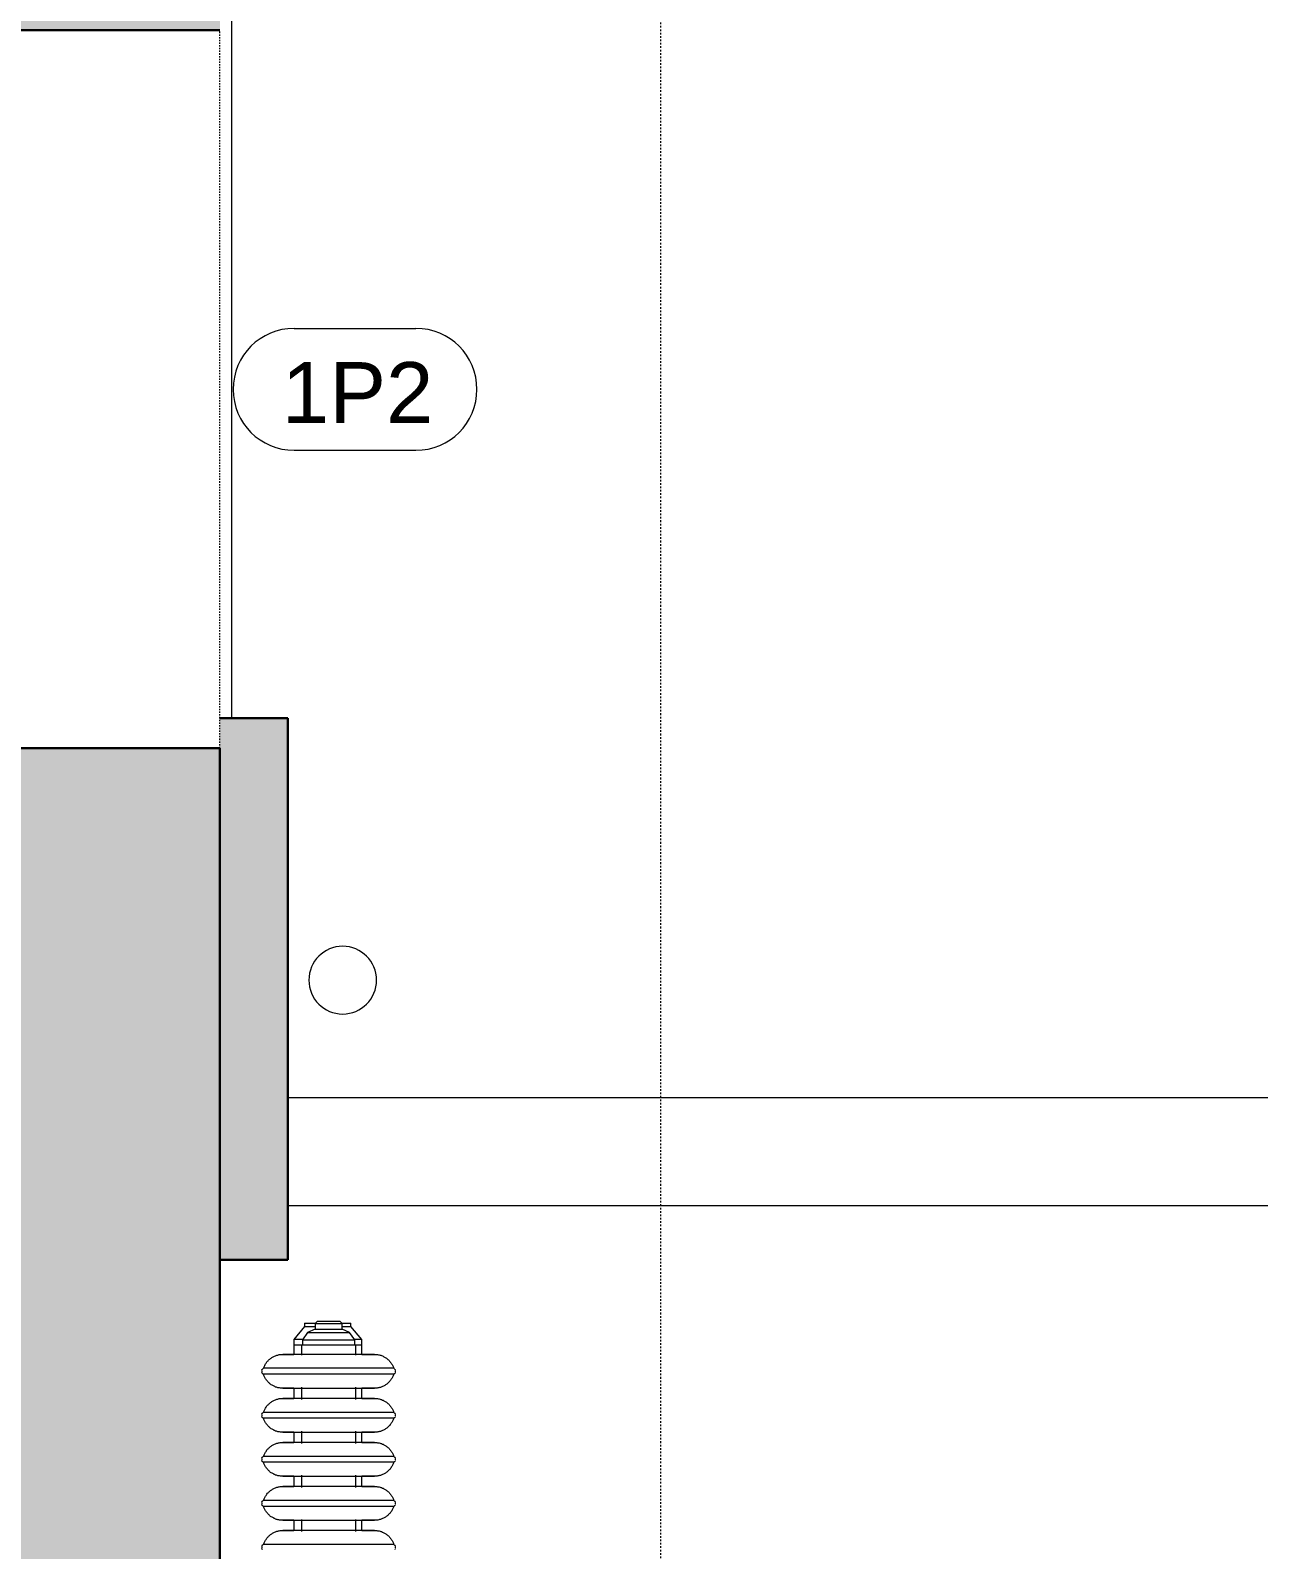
# Model space of a CAD drawing. Header units: inches. Extents: x -1287 to 1590, y -3558 to 989.
# Drawn here: x 4.2 to 94.9, y 276.2 to 388.4 of the extents above; entities that cross this region are included whole.
import ezdxf

# ---------------------------------------------------------------- set-up
doc = ezdxf.new("R2010")
doc.units = ezdxf.units.IN
doc.header["$MEASUREMENT"] = 0
doc.linetypes.add('Dash_2_', pattern=[0.25, 0.125, -0.125])
doc.linetypes.add('Overhead', pattern=[0.15625, 0.09375, -0.0625])
for name, color, linetype, lineweight in [('A-DETL-GENF', 92, 'Continuous', 18), ('A-DETL-MEDM', 33, 'Continuous', 18), ('A-DOOR', 31, 'Continuous', 18), ('A-DOOR-IDEN', 31, 'Continuous', 9), ('A-FLOR', 192, 'Continuous', 18), ('A-GENM', 13, 'Continuous', 9), ('A-WALL', 113, 'Continuous', 18), ('A-WALL-PATT', 111, 'Continuous', 18), ('G-ANNO-SYMB', 111, 'Continuous', 9), ('I-WALL', 2, 'Continuous', 18)]:
    doc.layers.add(name, color=color, linetype=linetype, lineweight=lineweight)
doc.styles.add('Swis721 Lt BT', font='swissl.ttf', dxfattribs={"height": 4.5})

# ---------------------------------------------------------------- blocks, each defined once
blk = doc.blocks.new('Door-Opening - 4_5_ W 82_ H-6996919-1st Floor Construction')
at = {"layer": 'A-DETL-GENF', "linetype": 'Overhead', "lineweight": 9}
for p, q in [((26.18, 8.25), (-26.82, 8.25)), ((-26.82, -8.25), (26.18, -8.25))]:
    blk.add_line(p, q, dxfattribs=at)
at = {"layer": 'A-DETL-MEDM', "lineweight": 30}
for p, q in [((-26.82, 8.25), (-26.82, -8.25)), ((26.18, -8.25), (26.18, 8.25))]:
    blk.add_line(p, q, dxfattribs=at)
blk = doc.blocks.new('Cast_Iron_Radiator_8182 - Cast_Iron_Radiator_8182-V51-1st Floor Construction')
at = {"layer": 'A-GENM'}
for p, q in [((0.75, 4.93), (0.71, 4.93)), ((0.79, 4.93), (0.75, 4.93)), ((0.97, 4.81), (0.94, 4.85)), ((0.97, 1), (0.97, 4.81)), ((3.81, 4.85), (3.78, 4.81)), ((3.78, 1), (3.78, 4.81)), ((4, 4.93), (3.96, 4.93)), ((4.04, 4.93), (4, 4.93)), ((4.22, 4.81), (4.19, 4.85)), ((4.22, 1), (4.22, 4.81)), ((7.06, 4.85), (7.03, 4.81)), ((7.03, 1), (7.03, 4.81)), ((7.25, 4.93), (7.21, 4.93)), ((7.29, 4.93), (7.25, 4.93)), ((7.47, 4.81), (7.44, 4.85)), ((7.47, 1), (7.47, 4.81)), ((10.31, 4.85), (10.28, 4.81)), ((10.28, 1), (10.28, 4.81)), ((10.5, 4.93), (10.46, 4.93)), ((10.54, 4.93), (10.5, 4.93)), ((10.72, 4.81), (10.69, 4.85)), ((10.72, 1), (10.72, 4.81)), ((13.56, 4.85), (13.53, 4.81)), ((13.53, 1), (13.53, 4.81)), ((13.75, 4.93), (13.71, 4.93)), ((13.79, 4.93), (13.75, 4.93)), ((13.97, 4.81), (13.94, 4.85)), ((13.97, 1), (13.97, 4.81)), ((2.75, 2.56), (2, 2.56)), ((6, 2.56), (5.25, 2.56)), ((9.25, 2.56), (8.5, 2.56)), ((12.5, 2.56), (11.75, 2.56)), ((15.7, 2.56), (15, 2.56)), ((16.11, 2.57), (15.7, 2.57)), ((15.7, 2.57), (15.7, 2.56)), ((15.7, 2.55), (15.7, 2.44)), ((15.7, 2.45), (15.7, 2.3)), ((15.7, 2.29), (15.7, 2.02)), ((17.06, 1.77), (16.11, 2.57)), ((16.11, 1.92), (16.11, 2.57)), ((2.82, 2), (1.93, 2)), ((6.07, 2), (5.18, 2)), ((9.32, 2), (8.43, 2)), ((12.57, 2), (11.68, 2)), ((15.7, 2), (14.93, 2)), ((15.7, 2), (15.7, -2)), ((16.07, 1.93), (15.7, 1.93)), ((16.62, 1.55), (16.07, 1.93)), ((16.07, 1.93), (16.07, -1.93)), ((16.85, 0.99), (16.62, 1.55)), ((16.62, 1.55), (16.62, -1.55)), ((17.31, 1.77), (17.06, 1.77)), ((17.06, 1.77), (17.06, 1.01)), ((17.31, 1.77), (17.31, 0.96)), ((0.97, -1), (0.97, 1)), ((2, -1), (2, 1)), ((2.75, 1), (2.75, -1)), ((3.78, -1), (3.78, 1)), ((4.22, -1), (4.22, 1)), ((5.25, -1), (5.25, 1)), ((6, 1), (6, -1)), ((7.03, -1), (7.03, 1)), ((7.47, -1), (7.47, 1)), ((8.5, -1), (8.5, 1)), ((9.25, 1), (9.25, -1)), ((10.28, -1), (10.28, 1)), ((10.72, -1), (10.72, 1)), ((11.75, -1), (11.75, 1)), ((12.5, 1), (12.5, -1)), ((13.53, -1), (13.53, 1)), ((13.97, -1), (13.97, 1)), ((15, -1), (15, 1)), ((17.27, 0.99), (16.85, 0.99)), ((16.85, 0.99), (16.85, -0.99)), ((17.45, 0.82), (17.27, 0.99)), ((17.27, 0.99), (17.27, -0.99)), ((17.45, 0.82), (17.45, -0.82)), ((0.97, -4.08), (0.97, -1)), ((3.78, -4.08), (3.78, -1)), ((4.22, -4.08), (4.22, -1)), ((7.03, -4.08), (7.03, -1)), ((7.47, -4.08), (7.47, -1)), ((10.28, -4.08), (10.28, -1)), ((10.72, -4.08), (10.72, -1)), ((13.53, -4.08), (13.53, -1)), ((13.97, -4.08), (13.97, -1)), ((16.62, -1.55), (16.85, -0.99)), ((16.85, -0.99), (17.27, -0.99)), ((17.06, -1.03), (17.06, -1.63)), ((17.27, -0.99), (17.45, -0.82)), ((17.31, -0.98), (17.31, -1.63)), ((1.93, -2), (2.82, -2)), ((5.18, -2), (6.07, -2)), ((8.43, -2), (9.32, -2)), ((11.68, -2), (12.57, -2)), ((14.93, -2), (15.7, -2)), ((15.7, -1.93), (16.07, -1.93)), ((15.7, -2.01), (15.7, -2.19)), ((15.7, -2.19), (15.7, -2.3)), ((16.07, -1.93), (16.62, -1.55)), ((16.11, -2.44), (17.06, -1.63)), ((16.11, -2.44), (16.11, -1.94)), ((17.06, -1.63), (17.31, -1.63)), ((2, -2.44), (2.75, -2.44)), ((5.25, -2.44), (6, -2.44)), ((8.5, -2.44), (9.25, -2.44)), ((11.75, -2.44), (12.5, -2.44)), ((15, -2.44), (15.7, -2.44)), ((15.7, -2.29), (15.7, -2.44)), ((15.7, -2.44), (16.11, -2.44)), ((0.97, -4.81), (0.97, -4.09)), ((3.78, -4.81), (3.78, -4.09)), ((4.22, -4.81), (4.22, -4.09)), ((7.03, -4.81), (7.03, -4.09)), ((7.47, -4.81), (7.47, -4.09)), ((10.28, -4.81), (10.28, -4.09)), ((10.72, -4.81), (10.72, -4.09)), ((13.53, -4.81), (13.53, -4.09)), ((13.97, -4.81), (13.97, -4.09)), ((0.71, -4.93), (0.75, -4.93)), ((0.75, -4.93), (0.79, -4.93)), ((0.94, -4.85), (0.97, -4.81)), ((3.78, -4.81), (3.81, -4.85)), ((3.96, -4.93), (4, -4.93)), ((4, -4.93), (4.04, -4.93)), ((4.19, -4.85), (4.22, -4.81)), ((7.03, -4.81), (7.06, -4.85)), ((7.21, -4.93), (7.25, -4.93)), ((7.25, -4.93), (7.29, -4.93)), ((7.44, -4.85), (7.47, -4.81)), ((10.28, -4.81), (10.31, -4.85)), ((10.46, -4.93), (10.5, -4.93)), ((10.5, -4.93), (10.54, -4.93)), ((10.69, -4.85), (10.72, -4.81)), ((13.53, -4.81), (13.56, -4.85)), ((13.71, -4.93), (13.75, -4.93)), ((13.75, -4.93), (13.79, -4.93)), ((13.94, -4.85), (13.97, -4.81))]:
    blk.add_line(p, q, dxfattribs=at)
at = {"layer": 'A-GENM', "flags": 128}
for points in [[(0.59, 4.89), (0.6, 4.89), (0.6, 4.9), (0.61, 4.9), (0.62, 4.9)], [(0.63, 4.91), (0.63, 4.92), (0.64, 4.92), (0.65, 4.92), (0.66, 4.92), (0.66, 4.93)], [(0.84, 4.93), (0.85, 4.92), (0.85, 4.92), (0.86, 4.92), (0.87, 4.91), (0.87, 4.91)], [(0.89, 4.9), (0.89, 4.9), (0.9, 4.9), (0.9, 4.89), (0.91, 4.89)], [(0.92, 4.88), (0.93, 4.87), (0.93, 4.87), (0.93, 4.86), (0.94, 4.85), (0.94, 4.85)], [(0.97, 4.81), (1.02, 4.79), (1.08, 4.77), (1.14, 4.74), (1.19, 4.72), (1.24, 4.69), (1.29, 4.66), (1.34, 4.62), (1.39, 4.59), (1.44, 4.55), (1.49, 4.51), (1.53, 4.47), (1.57, 4.43), (1.61, 4.39), (1.65, 4.34), (1.69, 4.3), (1.73, 4.25), (1.76, 4.2), (1.79, 4.15), (1.82, 4.1), (1.85, 4.04), (1.87, 3.99), (1.9, 3.93), (1.92, 3.88), (1.94, 3.82), (1.95, 3.76), (1.97, 3.7), (1.98, 3.64), (1.99, 3.58), (2, 3.52), (2, 3.47), (2, 3.41), (2, 3.38)], [(2.75, 3.38), (2.75, 3.44), (2.75, 3.5), (2.76, 3.56), (2.77, 3.62), (2.78, 3.68), (2.79, 3.74), (2.81, 3.8), (2.82, 3.85), (2.84, 3.91), (2.87, 3.97), (2.89, 4.02), (2.92, 4.08), (2.95, 4.13), (2.98, 4.18), (3.01, 4.23), (3.04, 4.28), (3.08, 4.33), (3.12, 4.37), (3.16, 4.42), (3.2, 4.46), (3.25, 4.5), (3.29, 4.54), (3.34, 4.58), (3.39, 4.61), (3.44, 4.65), (3.49, 4.68), (3.54, 4.71), (3.59, 4.73), (3.65, 4.76), (3.7, 4.78), (3.76, 4.8)], [(3.81, 4.85), (3.81, 4.85), (3.82, 4.86), (3.82, 4.87), (3.83, 4.87), (3.83, 4.88)], [(3.84, 4.89), (3.85, 4.89), (3.85, 4.9), (3.86, 4.9), (3.87, 4.9)], [(3.88, 4.91), (3.88, 4.92), (3.89, 4.92), (3.9, 4.92), (3.91, 4.92), (3.91, 4.93)], [(4.09, 4.93), (4.1, 4.92), (4.1, 4.92), (4.11, 4.92), (4.12, 4.91), (4.12, 4.91)], [(4.14, 4.9), (4.14, 4.9), (4.15, 4.9), (4.15, 4.89), (4.16, 4.89)], [(4.17, 4.88), (4.18, 4.87), (4.18, 4.87), (4.18, 4.86), (4.19, 4.85), (4.19, 4.85)], [(4.22, 4.81), (4.27, 4.79), (4.33, 4.77), (4.39, 4.74), (4.44, 4.72), (4.49, 4.69), (4.54, 4.66), (4.59, 4.62), (4.64, 4.59), (4.69, 4.55), (4.74, 4.51), (4.78, 4.47), (4.82, 4.43), (4.86, 4.39), (4.9, 4.34), (4.94, 4.3), (4.98, 4.25), (5.01, 4.2), (5.04, 4.15), (5.07, 4.1), (5.1, 4.04), (5.12, 3.99), (5.15, 3.93), (5.17, 3.88), (5.19, 3.82), (5.2, 3.76), (5.22, 3.7), (5.23, 3.64), (5.24, 3.58), (5.25, 3.52), (5.25, 3.47), (5.25, 3.41), (5.25, 3.38)], [(6, 3.38), (6, 3.44), (6, 3.5), (6.01, 3.56), (6.02, 3.62), (6.03, 3.68), (6.04, 3.74), (6.06, 3.8), (6.07, 3.85), (6.09, 3.91), (6.12, 3.97), (6.14, 4.02), (6.17, 4.08), (6.2, 4.13), (6.23, 4.18), (6.26, 4.23), (6.29, 4.28), (6.33, 4.33), (6.37, 4.37), (6.41, 4.42), (6.45, 4.46), (6.5, 4.5), (6.54, 4.54), (6.59, 4.58), (6.64, 4.61), (6.69, 4.65), (6.74, 4.68), (6.79, 4.71), (6.84, 4.73), (6.9, 4.76), (6.95, 4.78), (7.01, 4.8)], [(7.06, 4.85), (7.06, 4.85), (7.07, 4.86), (7.07, 4.87), (7.08, 4.87), (7.08, 4.88)], [(7.09, 4.89), (7.1, 4.89), (7.1, 4.9), (7.11, 4.9), (7.12, 4.9)], [(7.13, 4.91), (7.13, 4.92), (7.14, 4.92), (7.15, 4.92), (7.16, 4.92), (7.16, 4.93)], [(7.34, 4.93), (7.35, 4.92), (7.35, 4.92), (7.36, 4.92), (7.37, 4.91), (7.37, 4.91)], [(7.39, 4.9), (7.39, 4.9), (7.4, 4.9), (7.4, 4.89), (7.41, 4.89)], [(7.42, 4.88), (7.43, 4.87), (7.43, 4.87), (7.43, 4.86), (7.44, 4.85), (7.44, 4.85)], [(7.47, 4.81), (7.52, 4.79), (7.58, 4.77), (7.64, 4.74), (7.69, 4.72), (7.74, 4.69), (7.79, 4.66), (7.84, 4.62), (7.89, 4.59), (7.94, 4.55), (7.99, 4.51), (8.03, 4.47), (8.07, 4.43), (8.11, 4.39), (8.15, 4.34), (8.19, 4.3), (8.23, 4.25), (8.26, 4.2), (8.29, 4.15), (8.32, 4.1), (8.35, 4.04), (8.37, 3.99), (8.4, 3.93), (8.42, 3.88), (8.44, 3.82), (8.45, 3.76), (8.47, 3.7), (8.48, 3.64), (8.49, 3.58), (8.5, 3.52), (8.5, 3.47), (8.5, 3.41), (8.5, 3.38)], [(9.25, 3.38), (9.25, 3.44), (9.25, 3.5), (9.26, 3.56), (9.27, 3.62), (9.28, 3.68), (9.29, 3.74), (9.31, 3.8), (9.32, 3.85), (9.34, 3.91), (9.37, 3.97), (9.39, 4.02), (9.42, 4.08), (9.45, 4.13), (9.48, 4.18), (9.51, 4.23), (9.54, 4.28), (9.58, 4.33), (9.62, 4.37), (9.66, 4.42), (9.7, 4.46), (9.75, 4.5), (9.79, 4.54), (9.84, 4.58), (9.89, 4.61), (9.94, 4.65), (9.99, 4.68), (10.04, 4.71), (10.09, 4.73), (10.15, 4.76), (10.2, 4.78), (10.26, 4.8)], [(10.31, 4.85), (10.31, 4.85), (10.32, 4.86), (10.32, 4.87), (10.33, 4.87), (10.33, 4.88)], [(10.34, 4.89), (10.35, 4.89), (10.35, 4.9), (10.36, 4.9), (10.37, 4.9)], [(10.38, 4.91), (10.38, 4.92), (10.39, 4.92), (10.4, 4.92), (10.41, 4.92), (10.41, 4.93)], [(10.59, 4.93), (10.6, 4.92), (10.6, 4.92), (10.61, 4.92), (10.62, 4.91), (10.62, 4.91)], [(10.64, 4.9), (10.64, 4.9), (10.65, 4.9), (10.65, 4.89), (10.66, 4.89)], [(10.67, 4.88), (10.68, 4.87), (10.68, 4.87), (10.68, 4.86), (10.69, 4.85), (10.69, 4.85)], [(10.72, 4.81), (10.77, 4.79), (10.83, 4.77), (10.89, 4.74), (10.94, 4.72), (10.99, 4.69), (11.04, 4.66), (11.09, 4.62), (11.14, 4.59), (11.19, 4.55), (11.24, 4.51), (11.28, 4.47), (11.32, 4.43), (11.36, 4.39), (11.4, 4.34), (11.44, 4.3), (11.48, 4.25), (11.51, 4.2), (11.54, 4.15), (11.57, 4.1), (11.6, 4.04), (11.62, 3.99), (11.65, 3.93), (11.67, 3.88), (11.69, 3.82), (11.7, 3.76), (11.72, 3.7), (11.73, 3.64), (11.74, 3.58), (11.75, 3.52), (11.75, 3.47), (11.75, 3.41), (11.75, 3.38)], [(12.5, 3.38), (12.5, 3.44), (12.5, 3.5), (12.51, 3.56), (12.52, 3.62), (12.53, 3.68), (12.54, 3.74), (12.56, 3.8), (12.57, 3.85), (12.59, 3.91), (12.62, 3.97), (12.64, 4.02), (12.67, 4.08), (12.7, 4.13), (12.73, 4.18), (12.76, 4.23), (12.79, 4.28), (12.83, 4.33), (12.87, 4.37), (12.91, 4.42), (12.95, 4.46), (13, 4.5), (13.04, 4.54), (13.09, 4.58), (13.14, 4.61), (13.19, 4.65), (13.24, 4.68), (13.29, 4.71), (13.34, 4.73), (13.4, 4.76), (13.45, 4.78), (13.51, 4.8)], [(13.56, 4.85), (13.56, 4.85), (13.57, 4.86), (13.57, 4.87), (13.58, 4.87), (13.58, 4.88)], [(13.59, 4.89), (13.6, 4.89), (13.6, 4.9), (13.61, 4.9), (13.62, 4.9)], [(13.63, 4.91), (13.63, 4.92), (13.64, 4.92), (13.65, 4.92), (13.66, 4.92), (13.66, 4.93)], [(13.84, 4.93), (13.85, 4.92), (13.85, 4.92), (13.86, 4.92), (13.87, 4.91), (13.87, 4.91)], [(13.89, 4.9), (13.89, 4.9), (13.9, 4.9), (13.9, 4.89), (13.91, 4.89)], [(13.92, 4.88), (13.93, 4.87), (13.93, 4.87), (13.93, 4.86), (13.94, 4.85), (13.94, 4.85)], [(13.97, 4.81), (14.02, 4.79), (14.08, 4.77), (14.14, 4.74), (14.19, 4.72), (14.24, 4.69), (14.29, 4.66), (14.34, 4.62), (14.39, 4.59), (14.44, 4.55), (14.49, 4.51), (14.53, 4.47), (14.57, 4.43), (14.61, 4.39), (14.65, 4.34), (14.69, 4.3), (14.73, 4.25), (14.76, 4.2), (14.79, 4.15), (14.82, 4.1), (14.85, 4.04), (14.87, 3.99), (14.9, 3.93), (14.92, 3.88), (14.94, 3.82), (14.95, 3.76), (14.97, 3.7), (14.98, 3.64), (14.99, 3.58), (15, 3.52), (15, 3.47), (15, 3.41), (15, 3.38)], [(2, 1), (2, 1.1), (2, 1.19), (2, 1.29), (2, 1.38), (2, 1.47), (2, 1.57), (2, 1.66), (2, 1.75), (2, 1.84), (2, 1.93), (2, 2.02), (2, 2.1), (2, 2.18), (2, 2.27), (2, 2.35), (2, 2.42), (2, 2.5), (2, 2.57), (2, 2.64), (2, 2.71), (2, 2.77), (2, 2.84), (2, 2.9), (2, 2.95), (2, 3.01), (2, 3.06), (2, 3.1), (2, 3.15), (2, 3.18), (2, 3.22), (2, 3.25), (2, 3.28), (2, 3.31), (2, 3.33), (2, 3.35), (2, 3.36), (2, 3.37), (2, 3.38), (2, 3.38), (2, 3.38)], [(2, 3.38), (2, 3.38), (2, 3.38), (2, 3.37), (2, 3.35), (2, 3.34), (2, 3.31), (2, 3.29), (2, 3.26), (2, 3.23), (2, 3.19), (2, 3.16), (2, 3.11), (2, 3.07), (2, 3.02), (2, 2.97), (2, 2.91), (2, 2.85), (2, 2.79), (2, 2.73), (2, 2.66), (2, 2.59), (2, 2.56)], [(2.75, 3.38), (2.75, 3.38), (2.75, 3.38), (2.75, 3.37), (2.75, 3.35), (2.75, 3.34), (2.75, 3.31), (2.75, 3.29), (2.75, 3.26), (2.75, 3.23), (2.75, 3.19), (2.75, 3.16), (2.75, 3.11), (2.75, 3.07), (2.75, 3.02), (2.75, 2.97), (2.75, 2.91), (2.75, 2.85), (2.75, 2.79), (2.75, 2.73), (2.75, 2.66), (2.75, 2.59), (2.75, 2.52), (2.75, 2.44), (2.75, 2.37), (2.75, 2.29), (2.75, 2.21), (2.75, 2.12), (2.75, 2.04), (2.75, 1.95), (2.75, 1.86), (2.75, 1.77), (2.75, 1.68), (2.75, 1.59), (2.75, 1.5), (2.75, 1.41), (2.75, 1.31), (2.75, 1.22), (2.75, 1.12), (2.75, 1.03), (2.75, 1)], [(2.75, 2.57), (2.75, 2.64), (2.75, 2.71), (2.75, 2.77), (2.75, 2.84), (2.75, 2.9), (2.75, 2.95), (2.75, 3.01), (2.75, 3.06), (2.75, 3.1), (2.75, 3.15), (2.75, 3.18), (2.75, 3.22), (2.75, 3.25), (2.75, 3.28), (2.75, 3.31), (2.75, 3.33), (2.75, 3.35), (2.75, 3.36), (2.75, 3.37), (2.75, 3.38), (2.75, 3.38), (2.75, 3.38)], [(5.25, 1), (5.25, 1.1), (5.25, 1.19), (5.25, 1.29), (5.25, 1.38), (5.25, 1.47), (5.25, 1.57), (5.25, 1.66), (5.25, 1.75), (5.25, 1.84), (5.25, 1.93), (5.25, 2.02), (5.25, 2.1), (5.25, 2.18), (5.25, 2.27), (5.25, 2.35), (5.25, 2.42), (5.25, 2.5), (5.25, 2.57), (5.25, 2.64), (5.25, 2.71), (5.25, 2.77), (5.25, 2.84), (5.25, 2.9), (5.25, 2.95), (5.25, 3.01), (5.25, 3.06), (5.25, 3.1), (5.25, 3.15), (5.25, 3.18), (5.25, 3.22), (5.25, 3.25), (5.25, 3.28), (5.25, 3.31), (5.25, 3.33), (5.25, 3.35), (5.25, 3.36), (5.25, 3.37), (5.25, 3.38), (5.25, 3.38), (5.25, 3.38)], [(5.25, 3.38), (5.25, 3.38), (5.25, 3.38), (5.25, 3.37), (5.25, 3.35), (5.25, 3.34), (5.25, 3.31), (5.25, 3.29), (5.25, 3.26), (5.25, 3.23), (5.25, 3.19), (5.25, 3.16), (5.25, 3.11), (5.25, 3.07), (5.25, 3.02), (5.25, 2.97), (5.25, 2.91), (5.25, 2.85), (5.25, 2.79), (5.25, 2.73), (5.25, 2.66), (5.25, 2.59), (5.25, 2.56)], [(6, 3.38), (6, 3.38), (6, 3.38), (6, 3.37), (6, 3.35), (6, 3.34), (6, 3.31), (6, 3.29), (6, 3.26), (6, 3.23), (6, 3.19), (6, 3.16), (6, 3.11), (6, 3.07), (6, 3.02), (6, 2.97), (6, 2.91), (6, 2.85), (6, 2.79), (6, 2.73), (6, 2.66), (6, 2.59), (6, 2.52), (6, 2.44), (6, 2.37), (6, 2.29), (6, 2.21), (6, 2.12), (6, 2.04), (6, 1.95), (6, 1.86), (6, 1.77), (6, 1.68), (6, 1.59), (6, 1.5), (6, 1.41), (6, 1.31), (6, 1.22), (6, 1.12), (6, 1.03), (6, 1)], [(6, 2.57), (6, 2.64), (6, 2.71), (6, 2.77), (6, 2.84), (6, 2.9), (6, 2.95), (6, 3.01), (6, 3.06), (6, 3.1), (6, 3.15), (6, 3.18), (6, 3.22), (6, 3.25), (6, 3.28), (6, 3.31), (6, 3.33), (6, 3.35), (6, 3.36), (6, 3.37), (6, 3.38), (6, 3.38), (6, 3.38)], [(8.5, 1), (8.5, 1.1), (8.5, 1.19), (8.5, 1.29), (8.5, 1.38), (8.5, 1.47), (8.5, 1.57), (8.5, 1.66), (8.5, 1.75), (8.5, 1.84), (8.5, 1.93), (8.5, 2.02), (8.5, 2.1), (8.5, 2.18), (8.5, 2.27), (8.5, 2.35), (8.5, 2.42), (8.5, 2.5), (8.5, 2.57), (8.5, 2.64), (8.5, 2.71), (8.5, 2.77), (8.5, 2.84), (8.5, 2.9), (8.5, 2.95), (8.5, 3.01), (8.5, 3.06), (8.5, 3.1), (8.5, 3.15), (8.5, 3.18), (8.5, 3.22), (8.5, 3.25), (8.5, 3.28), (8.5, 3.31), (8.5, 3.33), (8.5, 3.35), (8.5, 3.36), (8.5, 3.37), (8.5, 3.38), (8.5, 3.38), (8.5, 3.38)], [(8.5, 3.38), (8.5, 3.38), (8.5, 3.38), (8.5, 3.37), (8.5, 3.35), (8.5, 3.34), (8.5, 3.31), (8.5, 3.29), (8.5, 3.26), (8.5, 3.23), (8.5, 3.19), (8.5, 3.16), (8.5, 3.11), (8.5, 3.07), (8.5, 3.02), (8.5, 2.97), (8.5, 2.91), (8.5, 2.85), (8.5, 2.79), (8.5, 2.73), (8.5, 2.66), (8.5, 2.59), (8.5, 2.56)], [(9.25, 3.38), (9.25, 3.38), (9.25, 3.38), (9.25, 3.37), (9.25, 3.35), (9.25, 3.34), (9.25, 3.31), (9.25, 3.29), (9.25, 3.26), (9.25, 3.23), (9.25, 3.19), (9.25, 3.16), (9.25, 3.11), (9.25, 3.07), (9.25, 3.02), (9.25, 2.97), (9.25, 2.91), (9.25, 2.85), (9.25, 2.79), (9.25, 2.73), (9.25, 2.66), (9.25, 2.59), (9.25, 2.52), (9.25, 2.44), (9.25, 2.37), (9.25, 2.29), (9.25, 2.21), (9.25, 2.12), (9.25, 2.04), (9.25, 1.95), (9.25, 1.86), (9.25, 1.77), (9.25, 1.68), (9.25, 1.59), (9.25, 1.5), (9.25, 1.41), (9.25, 1.31), (9.25, 1.22), (9.25, 1.12), (9.25, 1.03), (9.25, 1)], [(9.25, 2.57), (9.25, 2.64), (9.25, 2.71), (9.25, 2.77), (9.25, 2.84), (9.25, 2.9), (9.25, 2.95), (9.25, 3.01), (9.25, 3.06), (9.25, 3.1), (9.25, 3.15), (9.25, 3.18), (9.25, 3.22), (9.25, 3.25), (9.25, 3.28), (9.25, 3.31), (9.25, 3.33), (9.25, 3.35), (9.25, 3.36), (9.25, 3.37), (9.25, 3.38), (9.25, 3.38), (9.25, 3.38)], [(11.75, 1), (11.75, 1.1), (11.75, 1.19), (11.75, 1.29), (11.75, 1.38), (11.75, 1.47), (11.75, 1.57), (11.75, 1.66), (11.75, 1.75), (11.75, 1.84), (11.75, 1.93), (11.75, 2.02), (11.75, 2.1), (11.75, 2.18), (11.75, 2.27), (11.75, 2.35), (11.75, 2.42), (11.75, 2.5), (11.75, 2.57), (11.75, 2.64), (11.75, 2.71), (11.75, 2.77), (11.75, 2.84), (11.75, 2.9), (11.75, 2.95), (11.75, 3.01), (11.75, 3.06), (11.75, 3.1), (11.75, 3.15), (11.75, 3.18), (11.75, 3.22), (11.75, 3.25), (11.75, 3.28), (11.75, 3.31), (11.75, 3.33), (11.75, 3.35), (11.75, 3.36), (11.75, 3.37), (11.75, 3.38), (11.75, 3.38), (11.75, 3.38)], [(11.75, 3.38), (11.75, 3.38), (11.75, 3.38), (11.75, 3.37), (11.75, 3.35), (11.75, 3.34), (11.75, 3.31), (11.75, 3.29), (11.75, 3.26), (11.75, 3.23), (11.75, 3.19), (11.75, 3.16), (11.75, 3.11), (11.75, 3.07), (11.75, 3.02), (11.75, 2.97), (11.75, 2.91), (11.75, 2.85), (11.75, 2.79), (11.75, 2.73), (11.75, 2.66), (11.75, 2.59), (11.75, 2.56)], [(12.5, 3.38), (12.5, 3.38), (12.5, 3.38), (12.5, 3.37), (12.5, 3.35), (12.5, 3.34), (12.5, 3.31), (12.5, 3.29), (12.5, 3.26), (12.5, 3.23), (12.5, 3.19), (12.5, 3.16), (12.5, 3.11), (12.5, 3.07), (12.5, 3.02), (12.5, 2.97), (12.5, 2.91), (12.5, 2.85), (12.5, 2.79), (12.5, 2.73), (12.5, 2.66), (12.5, 2.59), (12.5, 2.52), (12.5, 2.44), (12.5, 2.37), (12.5, 2.29), (12.5, 2.21), (12.5, 2.12), (12.5, 2.04), (12.5, 1.95), (12.5, 1.86), (12.5, 1.77), (12.5, 1.68), (12.5, 1.59), (12.5, 1.5), (12.5, 1.41), (12.5, 1.31), (12.5, 1.22), (12.5, 1.12), (12.5, 1.03), (12.5, 1)], [(12.5, 2.57), (12.5, 2.64), (12.5, 2.71), (12.5, 2.77), (12.5, 2.84), (12.5, 2.9), (12.5, 2.95), (12.5, 3.01), (12.5, 3.06), (12.5, 3.1), (12.5, 3.15), (12.5, 3.18), (12.5, 3.22), (12.5, 3.25), (12.5, 3.28), (12.5, 3.31), (12.5, 3.33), (12.5, 3.35), (12.5, 3.36), (12.5, 3.37), (12.5, 3.38), (12.5, 3.38), (12.5, 3.38)], [(15, 1), (15, 1.1), (15, 1.19), (15, 1.29), (15, 1.38), (15, 1.47), (15, 1.57), (15, 1.66), (15, 1.75), (15, 1.84), (15, 1.93), (15, 2.02), (15, 2.1), (15, 2.18), (15, 2.27), (15, 2.35), (15, 2.42), (15, 2.5), (15, 2.57), (15, 2.64), (15, 2.71), (15, 2.77), (15, 2.84), (15, 2.9), (15, 2.95), (15, 3.01), (15, 3.06), (15, 3.1), (15, 3.15), (15, 3.18), (15, 3.22), (15, 3.25), (15, 3.28), (15, 3.31), (15, 3.33), (15, 3.35), (15, 3.36), (15, 3.37), (15, 3.38), (15, 3.38), (15, 3.38)], [(15, 3.38), (15, 3.38), (15, 3.38), (15, 3.37), (15, 3.35), (15, 3.34), (15, 3.31), (15, 3.29), (15, 3.26), (15, 3.23), (15, 3.19), (15, 3.16), (15, 3.11), (15, 3.07), (15, 3.02), (15, 2.97), (15, 2.91), (15, 2.85), (15, 2.79), (15, 2.73), (15, 2.66), (15, 2.59), (15, 2.56)], [(2, -3.38), (2, -3.38), (2, -3.38), (2, -3.37), (2, -3.35), (2, -3.34), (2, -3.31), (2, -3.29), (2, -3.26), (2, -3.23), (2, -3.19), (2, -3.16), (2, -3.11), (2, -3.07), (2, -3.02), (2, -2.97), (2, -2.91), (2, -2.85), (2, -2.79), (2, -2.73), (2, -2.66), (2, -2.59), (2, -2.52), (2, -2.44), (2, -2.37), (2, -2.29), (2, -2.21), (2, -2.12), (2, -2.04), (2, -1.95), (2, -1.86), (2, -1.77), (2, -1.68), (2, -1.59), (2, -1.5), (2, -1.41), (2, -1.31), (2, -1.22), (2, -1.12), (2, -1.03), (2, -1)], [(2.75, -1), (2.75, -1.1), (2.75, -1.19), (2.75, -1.29), (2.75, -1.38), (2.75, -1.47), (2.75, -1.57), (2.75, -1.66), (2.75, -1.75), (2.75, -1.84), (2.75, -1.93), (2.75, -2.02), (2.75, -2.1), (2.75, -2.18), (2.75, -2.27), (2.75, -2.35), (2.75, -2.42), (2.75, -2.5), (2.75, -2.57), (2.75, -2.64), (2.75, -2.71), (2.75, -2.77), (2.75, -2.84), (2.75, -2.9), (2.75, -2.95), (2.75, -3.01), (2.75, -3.06), (2.75, -3.1), (2.75, -3.15), (2.75, -3.18), (2.75, -3.22), (2.75, -3.25), (2.75, -3.28), (2.75, -3.31), (2.75, -3.33), (2.75, -3.35), (2.75, -3.36), (2.75, -3.37), (2.75, -3.38), (2.75, -3.38), (2.75, -3.38)], [(5.25, -3.38), (5.25, -3.38), (5.25, -3.38), (5.25, -3.37), (5.25, -3.35), (5.25, -3.34), (5.25, -3.31), (5.25, -3.29), (5.25, -3.26), (5.25, -3.23), (5.25, -3.19), (5.25, -3.16), (5.25, -3.11), (5.25, -3.07), (5.25, -3.02), (5.25, -2.97), (5.25, -2.91), (5.25, -2.85), (5.25, -2.79), (5.25, -2.73), (5.25, -2.66), (5.25, -2.59), (5.25, -2.52), (5.25, -2.44), (5.25, -2.37), (5.25, -2.29), (5.25, -2.21), (5.25, -2.12), (5.25, -2.04), (5.25, -1.95), (5.25, -1.86), (5.25, -1.77), (5.25, -1.68), (5.25, -1.59), (5.25, -1.5), (5.25, -1.41), (5.25, -1.31), (5.25, -1.22), (5.25, -1.12), (5.25, -1.03), (5.25, -1)], [(6, -1), (6, -1.1), (6, -1.19), (6, -1.29), (6, -1.38), (6, -1.47), (6, -1.57), (6, -1.66), (6, -1.75), (6, -1.84), (6, -1.93), (6, -2.02), (6, -2.1), (6, -2.18), (6, -2.27), (6, -2.35), (6, -2.42), (6, -2.5), (6, -2.57), (6, -2.64), (6, -2.71), (6, -2.77), (6, -2.84), (6, -2.9), (6, -2.95), (6, -3.01), (6, -3.06), (6, -3.1), (6, -3.15), (6, -3.18), (6, -3.22), (6, -3.25), (6, -3.28), (6, -3.31), (6, -3.33), (6, -3.35), (6, -3.36), (6, -3.37), (6, -3.38), (6, -3.38), (6, -3.38)], [(8.5, -3.38), (8.5, -3.38), (8.5, -3.38), (8.5, -3.37), (8.5, -3.35), (8.5, -3.34), (8.5, -3.31), (8.5, -3.29), (8.5, -3.26), (8.5, -3.23), (8.5, -3.19), (8.5, -3.16), (8.5, -3.11), (8.5, -3.07), (8.5, -3.02), (8.5, -2.97), (8.5, -2.91), (8.5, -2.85), (8.5, -2.79), (8.5, -2.73), (8.5, -2.66), (8.5, -2.59), (8.5, -2.52), (8.5, -2.44), (8.5, -2.37), (8.5, -2.29), (8.5, -2.21), (8.5, -2.12), (8.5, -2.04), (8.5, -1.95), (8.5, -1.86), (8.5, -1.77), (8.5, -1.68), (8.5, -1.59), (8.5, -1.5), (8.5, -1.41), (8.5, -1.31), (8.5, -1.22), (8.5, -1.12), (8.5, -1.03), (8.5, -1)], [(9.25, -1), (9.25, -1.1), (9.25, -1.19), (9.25, -1.29), (9.25, -1.38), (9.25, -1.47), (9.25, -1.57), (9.25, -1.66), (9.25, -1.75), (9.25, -1.84), (9.25, -1.93), (9.25, -2.02), (9.25, -2.1), (9.25, -2.18), (9.25, -2.27), (9.25, -2.35), (9.25, -2.42), (9.25, -2.5), (9.25, -2.57), (9.25, -2.64), (9.25, -2.71), (9.25, -2.77), (9.25, -2.84), (9.25, -2.9), (9.25, -2.95), (9.25, -3.01), (9.25, -3.06), (9.25, -3.1), (9.25, -3.15), (9.25, -3.18), (9.25, -3.22), (9.25, -3.25), (9.25, -3.28), (9.25, -3.31), (9.25, -3.33), (9.25, -3.35), (9.25, -3.36), (9.25, -3.37), (9.25, -3.38), (9.25, -3.38), (9.25, -3.38)], [(11.75, -3.38), (11.75, -3.38), (11.75, -3.38), (11.75, -3.37), (11.75, -3.35), (11.75, -3.34), (11.75, -3.31), (11.75, -3.29), (11.75, -3.26), (11.75, -3.23), (11.75, -3.19), (11.75, -3.16), (11.75, -3.11), (11.75, -3.07), (11.75, -3.02), (11.75, -2.97), (11.75, -2.91), (11.75, -2.85), (11.75, -2.79), (11.75, -2.73), (11.75, -2.66), (11.75, -2.59), (11.75, -2.52), (11.75, -2.44), (11.75, -2.37), (11.75, -2.29), (11.75, -2.21), (11.75, -2.12), (11.75, -2.04), (11.75, -1.95), (11.75, -1.86), (11.75, -1.77), (11.75, -1.68), (11.75, -1.59), (11.75, -1.5), (11.75, -1.41), (11.75, -1.31), (11.75, -1.22), (11.75, -1.12), (11.75, -1.03), (11.75, -1)], [(12.5, -1), (12.5, -1.1), (12.5, -1.19), (12.5, -1.29), (12.5, -1.38), (12.5, -1.47), (12.5, -1.57), (12.5, -1.66), (12.5, -1.75), (12.5, -1.84), (12.5, -1.93), (12.5, -2.02), (12.5, -2.1), (12.5, -2.18), (12.5, -2.27), (12.5, -2.35), (12.5, -2.42), (12.5, -2.5), (12.5, -2.57), (12.5, -2.64), (12.5, -2.71), (12.5, -2.77), (12.5, -2.84), (12.5, -2.9), (12.5, -2.95), (12.5, -3.01), (12.5, -3.06), (12.5, -3.1), (12.5, -3.15), (12.5, -3.18), (12.5, -3.22), (12.5, -3.25), (12.5, -3.28), (12.5, -3.31), (12.5, -3.33), (12.5, -3.35), (12.5, -3.36), (12.5, -3.37), (12.5, -3.38), (12.5, -3.38), (12.5, -3.38)], [(15, -3.38), (15, -3.38), (15, -3.38), (15, -3.37), (15, -3.35), (15, -3.34), (15, -3.31), (15, -3.29), (15, -3.26), (15, -3.23), (15, -3.19), (15, -3.16), (15, -3.11), (15, -3.07), (15, -3.02), (15, -2.97), (15, -2.91), (15, -2.85), (15, -2.79), (15, -2.73), (15, -2.66), (15, -2.59), (15, -2.52), (15, -2.44), (15, -2.37), (15, -2.29), (15, -2.21), (15, -2.12), (15, -2.04), (15, -1.95), (15, -1.86), (15, -1.77), (15, -1.68), (15, -1.59), (15, -1.5), (15, -1.41), (15, -1.31), (15, -1.22), (15, -1.12), (15, -1.03), (15, -1)], [(2, -2.44), (2, -2.5), (2, -2.57), (2, -2.64), (2, -2.71), (2, -2.77), (2, -2.84), (2, -2.9), (2, -2.95), (2, -3.01), (2, -3.06), (2, -3.1), (2, -3.15), (2, -3.18), (2, -3.22), (2, -3.25), (2, -3.28), (2, -3.31), (2, -3.33), (2, -3.35), (2, -3.36), (2, -3.37), (2, -3.38), (2, -3.38), (2, -3.38)], [(2.75, -3.38), (2.75, -3.38), (2.75, -3.38), (2.75, -3.37), (2.75, -3.35), (2.75, -3.34), (2.75, -3.31), (2.75, -3.29), (2.75, -3.26), (2.75, -3.23), (2.75, -3.19), (2.75, -3.16), (2.75, -3.11), (2.75, -3.07), (2.75, -3.02), (2.75, -2.97), (2.75, -2.91), (2.75, -2.85), (2.75, -2.79), (2.75, -2.73), (2.75, -2.66), (2.75, -2.59), (2.75, -2.52), (2.75, -2.44)], [(5.25, -2.44), (5.25, -2.5), (5.25, -2.57), (5.25, -2.64), (5.25, -2.71), (5.25, -2.77), (5.25, -2.84), (5.25, -2.9), (5.25, -2.95), (5.25, -3.01), (5.25, -3.06), (5.25, -3.1), (5.25, -3.15), (5.25, -3.18), (5.25, -3.22), (5.25, -3.25), (5.25, -3.28), (5.25, -3.31), (5.25, -3.33), (5.25, -3.35), (5.25, -3.36), (5.25, -3.37), (5.25, -3.38), (5.25, -3.38), (5.25, -3.38)], [(6, -3.38), (6, -3.38), (6, -3.38), (6, -3.37), (6, -3.35), (6, -3.34), (6, -3.31), (6, -3.29), (6, -3.26), (6, -3.23), (6, -3.19), (6, -3.16), (6, -3.11), (6, -3.07), (6, -3.02), (6, -2.97), (6, -2.91), (6, -2.85), (6, -2.79), (6, -2.73), (6, -2.66), (6, -2.59), (6, -2.52), (6, -2.44)], [(8.5, -2.44), (8.5, -2.5), (8.5, -2.57), (8.5, -2.64), (8.5, -2.71), (8.5, -2.77), (8.5, -2.84), (8.5, -2.9), (8.5, -2.95), (8.5, -3.01), (8.5, -3.06), (8.5, -3.1), (8.5, -3.15), (8.5, -3.18), (8.5, -3.22), (8.5, -3.25), (8.5, -3.28), (8.5, -3.31), (8.5, -3.33), (8.5, -3.35), (8.5, -3.36), (8.5, -3.37), (8.5, -3.38), (8.5, -3.38), (8.5, -3.38)], [(9.25, -3.38), (9.25, -3.38), (9.25, -3.38), (9.25, -3.37), (9.25, -3.35), (9.25, -3.34), (9.25, -3.31), (9.25, -3.29), (9.25, -3.26), (9.25, -3.23), (9.25, -3.19), (9.25, -3.16), (9.25, -3.11), (9.25, -3.07), (9.25, -3.02), (9.25, -2.97), (9.25, -2.91), (9.25, -2.85), (9.25, -2.79), (9.25, -2.73), (9.25, -2.66), (9.25, -2.59), (9.25, -2.52), (9.25, -2.44)], [(11.75, -2.44), (11.75, -2.5), (11.75, -2.57), (11.75, -2.64), (11.75, -2.71), (11.75, -2.77), (11.75, -2.84), (11.75, -2.9), (11.75, -2.95), (11.75, -3.01), (11.75, -3.06), (11.75, -3.1), (11.75, -3.15), (11.75, -3.18), (11.75, -3.22), (11.75, -3.25), (11.75, -3.28), (11.75, -3.31), (11.75, -3.33), (11.75, -3.35), (11.75, -3.36), (11.75, -3.37), (11.75, -3.38), (11.75, -3.38), (11.75, -3.38)], [(12.5, -3.38), (12.5, -3.38), (12.5, -3.38), (12.5, -3.37), (12.5, -3.35), (12.5, -3.34), (12.5, -3.31), (12.5, -3.29), (12.5, -3.26), (12.5, -3.23), (12.5, -3.19), (12.5, -3.16), (12.5, -3.11), (12.5, -3.07), (12.5, -3.02), (12.5, -2.97), (12.5, -2.91), (12.5, -2.85), (12.5, -2.79), (12.5, -2.73), (12.5, -2.66), (12.5, -2.59), (12.5, -2.52), (12.5, -2.44)], [(15, -2.44), (15, -2.5), (15, -2.57), (15, -2.64), (15, -2.71), (15, -2.77), (15, -2.84), (15, -2.9), (15, -2.95), (15, -3.01), (15, -3.06), (15, -3.1), (15, -3.15), (15, -3.18), (15, -3.22), (15, -3.25), (15, -3.28), (15, -3.31), (15, -3.33), (15, -3.35), (15, -3.36), (15, -3.37), (15, -3.38), (15, -3.38), (15, -3.38)], [(2, -3.38), (2, -3.44), (2, -3.5), (1.99, -3.56), (1.98, -3.62), (1.97, -3.68), (1.96, -3.74), (1.94, -3.8), (1.93, -3.85), (1.91, -3.91), (1.88, -3.97), (1.86, -4.02), (1.83, -4.08), (1.8, -4.13), (1.77, -4.18), (1.74, -4.23), (1.71, -4.28), (1.67, -4.33), (1.63, -4.37), (1.59, -4.42), (1.55, -4.46), (1.5, -4.5), (1.46, -4.54), (1.41, -4.58), (1.36, -4.61), (1.31, -4.65), (1.26, -4.68), (1.21, -4.71), (1.16, -4.73), (1.1, -4.76), (1.05, -4.78), (0.99, -4.8)], [(3.78, -4.81), (3.73, -4.79), (3.67, -4.77), (3.61, -4.74), (3.56, -4.72), (3.51, -4.69), (3.46, -4.66), (3.41, -4.62), (3.36, -4.59), (3.31, -4.55), (3.26, -4.51), (3.22, -4.47), (3.18, -4.43), (3.14, -4.39), (3.1, -4.34), (3.06, -4.3), (3.02, -4.25), (2.99, -4.2), (2.96, -4.15), (2.93, -4.1), (2.9, -4.04), (2.88, -3.99), (2.85, -3.93), (2.83, -3.88), (2.81, -3.82), (2.8, -3.76), (2.78, -3.7), (2.77, -3.64), (2.76, -3.58), (2.75, -3.52), (2.75, -3.47), (2.75, -3.41), (2.75, -3.38)], [(5.25, -3.38), (5.25, -3.44), (5.25, -3.5), (5.24, -3.56), (5.23, -3.62), (5.22, -3.68), (5.21, -3.74), (5.19, -3.8), (5.18, -3.85), (5.16, -3.91), (5.13, -3.97), (5.11, -4.02), (5.08, -4.08), (5.05, -4.13), (5.02, -4.18), (4.99, -4.23), (4.96, -4.28), (4.92, -4.33), (4.88, -4.37), (4.84, -4.42), (4.8, -4.46), (4.75, -4.5), (4.71, -4.54), (4.66, -4.58), (4.61, -4.61), (4.56, -4.65), (4.51, -4.68), (4.46, -4.71), (4.41, -4.73), (4.35, -4.76), (4.3, -4.78), (4.24, -4.8)], [(7.03, -4.81), (6.98, -4.79), (6.92, -4.77), (6.86, -4.74), (6.81, -4.72), (6.76, -4.69), (6.71, -4.66), (6.66, -4.62), (6.61, -4.59), (6.56, -4.55), (6.51, -4.51), (6.47, -4.47), (6.43, -4.43), (6.39, -4.39), (6.35, -4.34), (6.31, -4.3), (6.27, -4.25), (6.24, -4.2), (6.21, -4.15), (6.18, -4.1), (6.15, -4.04), (6.13, -3.99), (6.1, -3.93), (6.08, -3.88), (6.06, -3.82), (6.05, -3.76), (6.03, -3.7), (6.02, -3.64), (6.01, -3.58), (6, -3.52), (6, -3.47), (6, -3.41), (6, -3.38)], [(8.5, -3.38), (8.5, -3.44), (8.5, -3.5), (8.49, -3.56), (8.48, -3.62), (8.47, -3.68), (8.46, -3.74), (8.44, -3.8), (8.43, -3.85), (8.41, -3.91), (8.38, -3.97), (8.36, -4.02), (8.33, -4.08), (8.3, -4.13), (8.27, -4.18), (8.24, -4.23), (8.21, -4.28), (8.17, -4.33), (8.13, -4.37), (8.09, -4.42), (8.05, -4.46), (8, -4.5), (7.96, -4.54), (7.91, -4.58), (7.86, -4.61), (7.81, -4.65), (7.76, -4.68), (7.71, -4.71), (7.66, -4.73), (7.6, -4.76), (7.55, -4.78), (7.49, -4.8)], [(10.28, -4.81), (10.23, -4.79), (10.17, -4.77), (10.11, -4.74), (10.06, -4.72), (10.01, -4.69), (9.96, -4.66), (9.91, -4.62), (9.86, -4.59), (9.81, -4.55), (9.76, -4.51), (9.72, -4.47), (9.68, -4.43), (9.64, -4.39), (9.6, -4.34), (9.56, -4.3), (9.52, -4.25), (9.49, -4.2), (9.46, -4.15), (9.43, -4.1), (9.4, -4.04), (9.38, -3.99), (9.35, -3.93), (9.33, -3.88), (9.31, -3.82), (9.3, -3.76), (9.28, -3.7), (9.27, -3.64), (9.26, -3.58), (9.25, -3.52), (9.25, -3.47), (9.25, -3.41), (9.25, -3.38)], [(11.75, -3.38), (11.75, -3.44), (11.75, -3.5), (11.74, -3.56), (11.73, -3.62), (11.72, -3.68), (11.71, -3.74), (11.69, -3.8), (11.68, -3.85), (11.66, -3.91), (11.63, -3.97), (11.61, -4.02), (11.58, -4.08), (11.55, -4.13), (11.52, -4.18), (11.49, -4.23), (11.46, -4.28), (11.42, -4.33), (11.38, -4.37), (11.34, -4.42), (11.3, -4.46), (11.25, -4.5), (11.21, -4.54), (11.16, -4.58), (11.11, -4.61), (11.06, -4.65), (11.01, -4.68), (10.96, -4.71), (10.91, -4.73), (10.85, -4.76), (10.8, -4.78), (10.74, -4.8)], [(13.53, -4.81), (13.48, -4.79), (13.42, -4.77), (13.36, -4.74), (13.31, -4.72), (13.26, -4.69), (13.21, -4.66), (13.16, -4.62), (13.11, -4.59), (13.06, -4.55), (13.01, -4.51), (12.97, -4.47), (12.93, -4.43), (12.89, -4.39), (12.85, -4.34), (12.81, -4.3), (12.77, -4.25), (12.74, -4.2), (12.71, -4.15), (12.68, -4.1), (12.65, -4.04), (12.63, -3.99), (12.6, -3.93), (12.58, -3.88), (12.56, -3.82), (12.55, -3.76), (12.53, -3.7), (12.52, -3.64), (12.51, -3.58), (12.5, -3.52), (12.5, -3.47), (12.5, -3.41), (12.5, -3.38)], [(15, -3.38), (15, -3.44), (15, -3.5), (14.99, -3.56), (14.98, -3.62), (14.97, -3.68), (14.96, -3.74), (14.94, -3.8), (14.93, -3.85), (14.91, -3.91), (14.88, -3.97), (14.86, -4.02), (14.83, -4.08), (14.8, -4.13), (14.77, -4.18), (14.74, -4.23), (14.71, -4.28), (14.67, -4.33), (14.63, -4.37), (14.59, -4.42), (14.55, -4.46), (14.5, -4.5), (14.46, -4.54), (14.41, -4.58), (14.36, -4.61), (14.31, -4.65), (14.26, -4.68), (14.21, -4.71), (14.16, -4.73), (14.1, -4.76), (14.05, -4.78), (13.99, -4.8)], [(0.61, -4.9), (0.61, -4.9), (0.6, -4.9), (0.6, -4.89), (0.59, -4.89)], [(0.66, -4.93), (0.65, -4.92), (0.65, -4.92), (0.64, -4.92), (0.63, -4.91), (0.63, -4.91)], [(0.87, -4.91), (0.87, -4.92), (0.86, -4.92), (0.85, -4.92), (0.84, -4.92), (0.84, -4.93)], [(0.91, -4.89), (0.9, -4.89), (0.9, -4.9), (0.89, -4.9), (0.88, -4.9)], [(0.94, -4.85), (0.94, -4.85), (0.93, -4.86), (0.93, -4.87), (0.92, -4.87), (0.92, -4.88)], [(3.83, -4.88), (3.82, -4.87), (3.82, -4.87), (3.82, -4.86), (3.81, -4.85), (3.81, -4.85)], [(3.86, -4.9), (3.86, -4.9), (3.85, -4.9), (3.85, -4.89), (3.84, -4.89)], [(3.91, -4.93), (3.9, -4.92), (3.9, -4.92), (3.89, -4.92), (3.88, -4.91), (3.88, -4.91)], [(4.12, -4.91), (4.12, -4.92), (4.11, -4.92), (4.1, -4.92), (4.09, -4.92), (4.09, -4.93)], [(4.16, -4.89), (4.15, -4.89), (4.15, -4.9), (4.14, -4.9), (4.13, -4.9)], [(4.19, -4.85), (4.19, -4.85), (4.18, -4.86), (4.18, -4.87), (4.17, -4.87), (4.17, -4.88)], [(7.08, -4.88), (7.07, -4.87), (7.07, -4.87), (7.07, -4.86), (7.06, -4.85), (7.06, -4.85)], [(7.11, -4.9), (7.11, -4.9), (7.1, -4.9), (7.1, -4.89), (7.09, -4.89)], [(7.16, -4.93), (7.15, -4.92), (7.15, -4.92), (7.14, -4.92), (7.13, -4.91), (7.13, -4.91)], [(7.37, -4.91), (7.37, -4.92), (7.36, -4.92), (7.35, -4.92), (7.34, -4.92), (7.34, -4.93)], [(7.41, -4.89), (7.4, -4.89), (7.4, -4.9), (7.39, -4.9), (7.38, -4.9)], [(7.44, -4.85), (7.44, -4.85), (7.43, -4.86), (7.43, -4.87), (7.42, -4.87), (7.42, -4.88)], [(10.33, -4.88), (10.32, -4.87), (10.32, -4.87), (10.32, -4.86), (10.31, -4.85), (10.31, -4.85)], [(10.36, -4.9), (10.36, -4.9), (10.35, -4.9), (10.35, -4.89), (10.34, -4.89)], [(10.41, -4.93), (10.4, -4.92), (10.4, -4.92), (10.39, -4.92), (10.38, -4.91), (10.38, -4.91)], [(10.62, -4.91), (10.62, -4.92), (10.61, -4.92), (10.6, -4.92), (10.59, -4.92), (10.59, -4.93)], [(10.66, -4.89), (10.65, -4.89), (10.65, -4.9), (10.64, -4.9), (10.63, -4.9)], [(10.69, -4.85), (10.69, -4.85), (10.68, -4.86), (10.68, -4.87), (10.67, -4.87), (10.67, -4.88)], [(13.58, -4.88), (13.57, -4.87), (13.57, -4.87), (13.57, -4.86), (13.56, -4.85), (13.56, -4.85)], [(13.61, -4.9), (13.61, -4.9), (13.6, -4.9), (13.6, -4.89), (13.59, -4.89)], [(13.66, -4.93), (13.65, -4.92), (13.65, -4.92), (13.64, -4.92), (13.63, -4.91), (13.63, -4.91)], [(13.87, -4.91), (13.87, -4.92), (13.86, -4.92), (13.85, -4.92), (13.84, -4.92), (13.84, -4.93)], [(13.91, -4.89), (13.9, -4.89), (13.9, -4.9), (13.89, -4.9), (13.88, -4.9)], [(13.94, -4.85), (13.94, -4.85), (13.93, -4.86), (13.93, -4.87), (13.92, -4.87), (13.92, -4.88)]]:
    blk.add_lwpolyline(points, dxfattribs=at)
blk = doc.blocks.new('Door Tag - Door Tag-41184-1st Floor Construction')
at = {"layer": 'A-DOOR-IDEN'}
for p, q in [((-0.09375, 0.09375), (0.09375, 0.09375)), ((-0.09375, -0.09375), (0.09375, -0.09375))]:
    blk.add_line(p, q, dxfattribs=at)
for centre, start, end in [((-0.09375, 0), 90, 270), ((0.09375, 0), 270, 90)]:
    blk.add_arc(centre, 0.09375, start, end, dxfattribs=at)

msp = doc.modelspace()

# ---------------------------------------------------------------- hatches: boundary and pattern name
at = {"layer": 'A-WALL-PATT', "lineweight": 9}
h = msp.add_hatch(color=7, dxfattribs=at)
h.paths.add_polyline_path([(1.72, -1.17), (18.22, -1.17), (18.22, 116.22), (1.72, 116.22), (1.72, 47.47)], flags=0)
h.paths.add_polyline_path([(1.72, 154.72), (18.22, 154.72), (18.22, 335.37), (1.72, 335.37), (1.72, 158.24)], flags=0)
h.paths.add_polyline_path([(1.72, 388.37), (18.22, 388.37), (18.22, 814.52), (1.72, 814.52), (1.72, 423.46)], flags=0)
msp.add_hatch(color=7, dxfattribs=at).paths.add_polyline_path([(18.22, 297.59), (23.22, 297.59), (23.22, 337.59), (18.22, 337.59), (18.22, 312.76)], flags=0)

# ---------------------------------------------------------------- linework, layer by layer
at = {"layer": 'A-FLOR'}
msp.add_line((19.08, 543.59), (19.08, 337.59), dxfattribs=at)
for start, end in [(0, 180), (180, 0)]:
    msp.add_arc((27.28, 318.25), 2.5, start, end, dxfattribs=at)
at = {"layer": 'A-WALL', "lineweight": 9}
for p, q in [((23.22, 309.59), (459.28, 309.59)), ((459.28, 301.59), (23.22, 301.59))]:
    msp.add_line(p, q, dxfattribs=at)
at = {"layer": 'A-WALL', "color": 8, "lineweight": 30}
msp.add_line((18.22, 154.72), (18.22, 297.59), dxfattribs=at)
at = {"layer": 'G-ANNO-SYMB', "linetype": 'Dash_2_'}
msp.add_line((50.74, 980.7), (50.74, -194.11), dxfattribs=at)
at = {"layer": 'I-WALL', "color": 8, "lineweight": 30}
for p, q in [((23.22, 337.59), (18.22, 337.59)), ((23.22, 297.59), (23.22, 337.59)), ((18.22, 335.37), (18.22, 297.59)), ((18.22, 297.59), (23.22, 297.59))]:
    msp.add_line(p, q, dxfattribs=at)

# ---------------------------------------------------------------- block references
at = {"layer": 'A-DOOR', "rotation": 89.99999999999991}
msp.add_blockref('Door-Opening - 4_5_ W 82_ H-6996919-1st Floor Construction', (9.97, 362.2), dxfattribs=at)
at = {"layer": 'A-DOOR-IDEN', "xscale": 47.99999999999997, "yscale": 47.99999999999997, "zscale": 47.99999999999997}
msp.add_blockref('Door Tag - Door Tag-41184-1st Floor Construction', (28.19, 361.87), dxfattribs=at)
at = {"layer": 'A-GENM', "rotation": 90.00000000000017}
msp.add_blockref('Cast_Iron_Radiator_8182 - Cast_Iron_Radiator_8182-V51-1st Floor Construction', (26.24, 275.62), dxfattribs=at)

# ---------------------------------------------------------------- texts
at = {"layer": 'A-DOOR-IDEN', "insert": (22.79, 363.88), "char_height": 4.5, "width": 12.8775, "attachment_point": 1, "style": 'Swis721 Lt BT'}
msp.add_mtext('1P2', dxfattribs=at)

doc.saveas('drawing.dxf')
